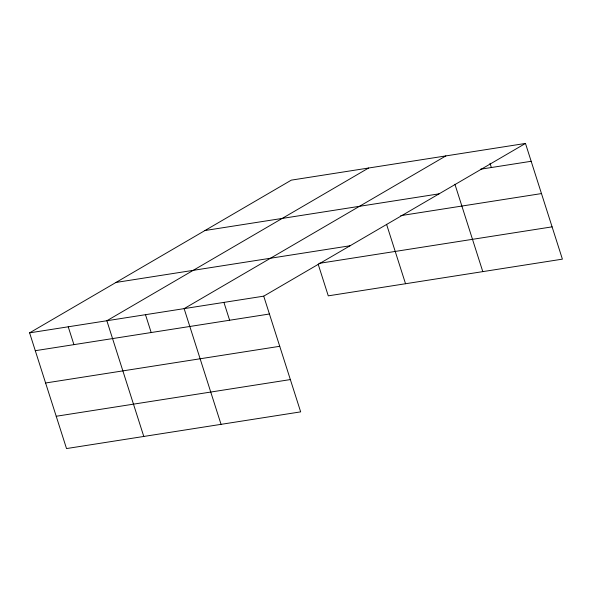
<?xml version="1.0" encoding="UTF-8"?>
<svg xmlns="http://www.w3.org/2000/svg" width="592" height="592" viewBox="0 0 592 592"><rect width="100%" height="100%" fill="white"/><g stroke="black" fill="none" stroke-linecap="round" stroke-linejoin="round"><path stroke-width="0.89" d="M525.474 143.434L263.729 296.155L300.662 411.869L66.526 448.566L29.6 332.852L291.338 180.131L525.474 143.434L562.4 259.148L328.271 295.845L318.244 264.417M368.601 168.017L106.863 320.738L143.789 436.452M445.865 155.911L184.127 308.632L221.053 424.346M480.512 169.223L531.165 161.283M204.965 230.525L439.094 193.836M400.777 215.629L541.473 193.577M115.973 282.451L350.101 245.761M318.859 263.403L552.092 226.854M29.6 332.852L263.729 296.155M35.298 350.693L269.427 314.004M45.599 382.994L279.735 346.298M56.225 416.265L290.354 379.576M490.006 163.274L491.367 167.521M454.908 184.23L482.798 271.624M386.561 224.294L405.535 283.731M223.931 302.394L229.622 320.242M145.491 314.685L151.189 332.534M68.228 326.791L73.926 344.64"/></g></svg>
